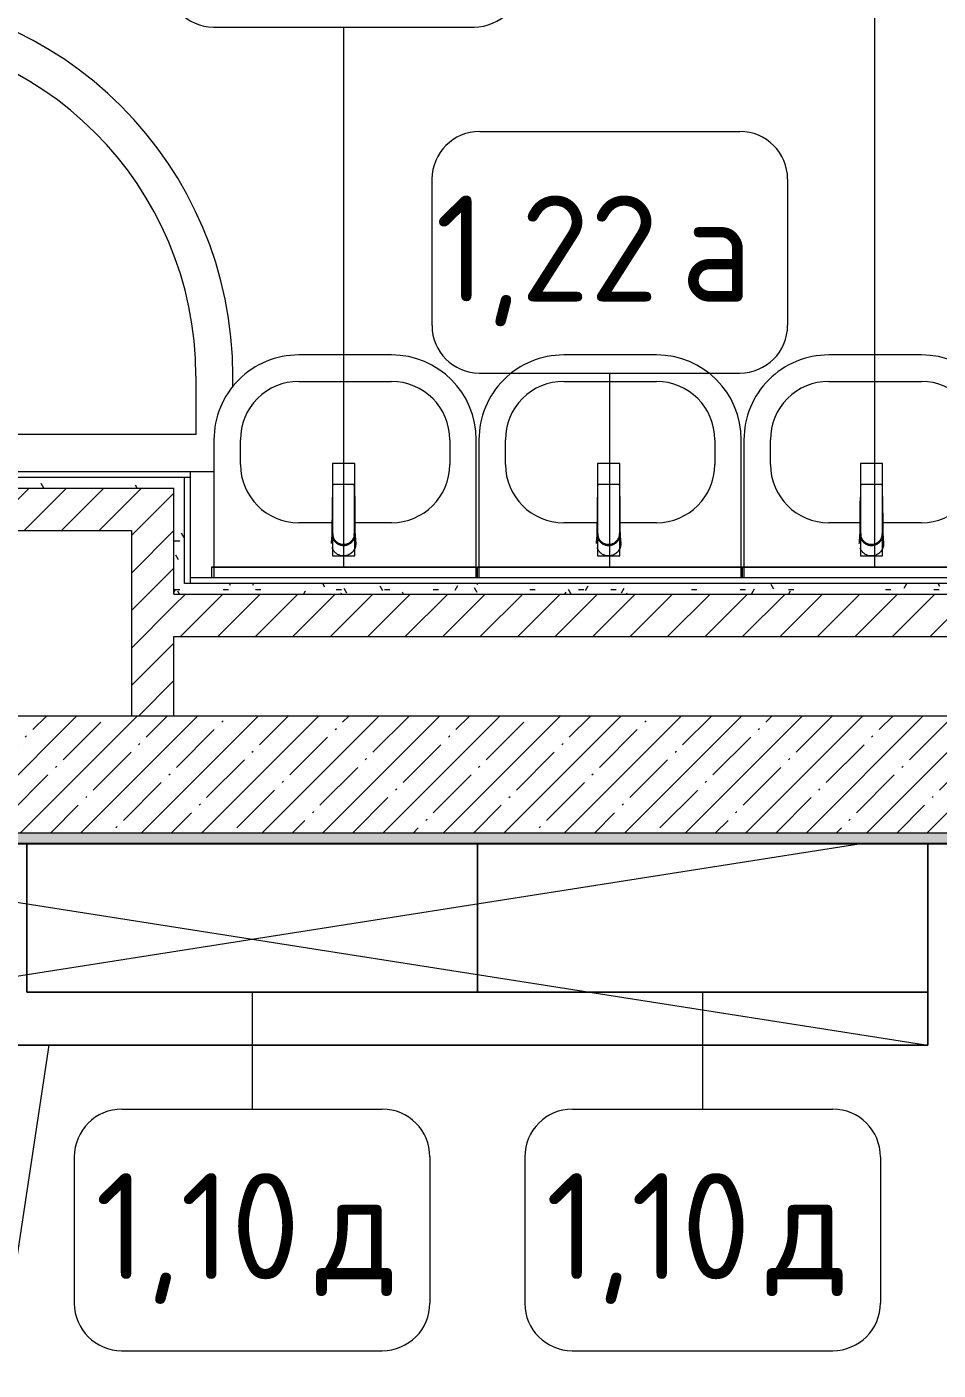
# Model space of a CAD drawing. Header units: millimetres. Extents: x 957 to 67880, y -2706 to 27400.
# Drawn here: x 37533 to 39253, y 4166 to 6700 of the extents above; entities that cross this region are included whole.
import ezdxf

# ---------------------------------------------------------------- set-up
doc = ezdxf.new("R2010")
doc.units = ezdxf.units.MM
for name, color, linetype, lineweight in [('0-1', 7, 'Continuous', 9), ('A-WALL', 7, 'Continuous', 9), ('I-FURN-IDEN', 7, 'Continuous', 9), ('I-WALL', 7, 'Continuous', 9)]:
    doc.layers.add(name, color=color, linetype=linetype, lineweight=lineweight)
for name, color, linetype, lineweight, true_color in [('A-WALL-1', 9, 'Continuous', 9, 0x808080), ('A-WALL-FNSH-1', 9, 'Continuous', 9, 0x808080), ('I-FURN-1', 9, 'Continuous', 9, 0x808080), ('P-SANR-FIXT-1', 9, 'Continuous', 13, 0x808080)]:
    doc.layers.add(name, color=color, linetype=linetype, lineweight=lineweight, true_color=true_color)
doc.styles.add('GOST Common_4', font='GOST_Common.ttf', dxfattribs={"height": 200})
pattern_1 = [(45, (-57529.54, 0), (-35.35534, 35.35534), [])]
pattern_2 = [(0, (-57529.542, 0), (121.92, 30.48), [10.058, -81.382, 10.058, -81.382, -487.68]), (0, (-57529.542, 0), (121.92, 30.48), [-182.88, 10.058, -172.822, 10.058, -81.382, -213.36]), (0, (-57529.542, 0), (121.92, 30.48), [-457.2, 10.058, -50.902, 10.058, -142.342]), (120, (-57483.822, 15.24), (-87.356454, 90.345817), [10.058, -81.382, 10.058, -81.382, -487.68]), (120, (-57483.822, 15.24), (-87.356454, 90.345817), [-182.88, 10.058, -172.822, 10.058, -81.382, -213.36]), (120, (-57483.822, 15.24), (-87.356454, 90.345817), [-457.2, 10.058, -50.902, 10.058, -142.342]), (240, (-57468.582, 76.2), (-34.563546, -120.825817), [10.058, -81.382, 10.058, -81.382, -487.68]), (240, (-57468.582, 76.2), (-34.563546, -120.825817), [-182.88, 10.058, -172.822, 10.058, -81.382, -213.36]), (240, (-57468.582, 76.2), (-34.563546, -120.825817), [-457.2, 10.058, -50.902, 10.058, -142.342])]

# ---------------------------------------------------------------- blocks, each defined once
blk = doc.blocks.new('Шкаф параметрический - 1_33-25588469-План расстановки мебели и оборудования 3 этажа в осях 23-33')
at = {"layer": 'I-FURN-1'}
for p, q in [((0, 380.8), (0, 100)), ((0, 100), (0, 380.8)), ((122.3, 380.8), (1912.5, 100)), ((637.5, 100), (2427.7, 380.8)), ((2550, 100), (2550, 380.8)), ((2550, 380.8), (2550, 100)), ((0, 0), (637.5, 100)), ((0, 100), (0, 0)), ((0, 0), (0, 100)), ((1912.5, 100), (2550, 0)), ((2550, 0), (2550, 100)), ((2550, 100), (2550, 0)), ((0, 0), (2550, 0)), ((2550, 0), (0, 0))]:
    blk.add_line(p, q, dxfattribs=at)
blk = doc.blocks.new('зеркало круглое500д - 1_22а зеркало круглое d500-V173-План расстановки мебели и оборудования 3 этажа в осях 23-33')
at = {"layer": 'I-FURN-1'}
for p, q in [((-250, 0), (-250, -20)), ((-250, -20), (250, -20)), ((250, -20), (-250, -20)), ((250, -20), (250, 0))]:
    blk.add_line(p, q, dxfattribs=at)
blk = doc.blocks.new('зеркало круглое500д - 1_22а зеркало круглое d500-V174-План расстановки мебели и оборудования 3 этажа в осях 23-33')
at = {"layer": 'I-FURN-1'}
for p, q in [((-250, 0), (-250, -20)), ((-250, -20), (250, -20)), ((250, -20), (-250, -20)), ((250, -20), (250, 0))]:
    blk.add_line(p, q, dxfattribs=at)
blk = doc.blocks.new('поддон угловой - 900х900-30799906-План расстановки мебели и оборудования 3 этажа в осях 23-33')
at = {"layer": 'P-SANR-FIXT-1'}
for p, q in [((-270, 450), (-450, 450)), ((-450, 450), (-450, -449.9)), ((-380, 115.7), (-380, 380)), ((-380, 380), (-270, 380)), ((-380, 45), (-380, 68.7)), ((-380, -380), (-380, -177)), ((380, -270), (380, -380)), ((450, -291), (450, -270)), ((380, -380), (-380, -380)), ((369.3, -450), (414.1, -450))]:
    blk.add_line(p, q, dxfattribs=at)
for centre, radius, start, end in [((-270, -270), 720, 360, 90), ((-270, -270), 650, 0, 90), ((-290, -290), 25, 90, 270), ((-290, -290), 25, 270, 90)]:
    blk.add_arc(centre, radius, start, end, dxfattribs=at)
blk = doc.blocks.new('Раковина Roca Debba 50x42 - гибкая подводка_ 640х550х165 PN6_3_ ХВ_ГВ накидная гайка BP DN15_ К-гл_кон_ П DN 50-V202-План расстановки мебели и оборудования 3 этажа в осях 23-33')
at = {"layer": 'P-SANR-FIXT-1'}
for p, q in [((-255, 0), (-255, -20)), ((240, -20), (240, 0)), ((-255, -20), (-255, -260)), ((240, -260), (240, -20)), ((-95, -103.6), (-21.6, -103.6)), ((20.4, -103.6), (80, -103.6)), ((-205, -260), (-205, -213.6)), ((190, -213.6), (190, -260)), ((80, -370), (-95, -370)), ((-95, -420), (80, -420))]:
    blk.add_line(p, q, dxfattribs=at)
for centre, radius, start, end in [((-95, -213.6), 110, 90, 180), ((80, -213.6), 110, 0, 90), ((-95, -260), 160, 180, 270), ((-95, -260), 110, 180, 270), ((80, -260), 160, 270, 0), ((80, -260), 110, 270, 0)]:
    blk.add_arc(centre, radius, start, end, dxfattribs=at)
blk = doc.blocks.new('Раковина Roca Debba 50x42 - гибкая подводка_ 640х550х165 PN6_3_ ХВ_ГВ накидная гайка BP DN15_ К-гл_кон_ П DN 50-31401036-План расстановки мебели и оборудования 3 этажа в осях 23-33')
at = {"layer": 'P-SANR-FIXT-1'}
for p, q in [((-255, 0), (-255, -20)), ((240, -20), (240, 0)), ((-255, -20), (-255, -260)), ((240, -260), (240, -20)), ((-95, -103.6), (-25.6, -103.6)), ((16.4, -103.6), (80, -103.6)), ((-205, -260), (-205, -213.6)), ((190, -213.6), (190, -260)), ((80, -370), (-95, -370)), ((-95, -420), (80, -420))]:
    blk.add_line(p, q, dxfattribs=at)
for centre, radius, start, end in [((-95, -213.6), 110, 90, 180), ((80, -213.6), 110, 0, 90), ((-95, -260), 160, 180, 270), ((-95, -260), 110, 180, 270), ((80, -260), 160, 270, 0), ((80, -260), 110, 270, 0)]:
    blk.add_arc(centre, radius, start, end, dxfattribs=at)
blk = doc.blocks.new('Раковина Roca Debba 50x42 - гибкая подводка_ 640х550х165 PN6_3_ ХВ_ГВ накидная гайка BP DN15_ К-гл_кон_ П DN 50-V203-План расстановки мебели и оборудования 3 этажа в осях 23-33')
at = {"layer": 'P-SANR-FIXT-1'}
for p, q in [((240, -20), (240, 0)), ((-255, -0.7), (-255, -20)), ((-255, -20), (-255, -260)), ((240, -260), (240, -20)), ((-95, -103.6), (-25.6, -103.6)), ((16.4, -103.6), (80, -103.6)), ((-205, -260), (-205, -213.6)), ((190, -213.6), (190, -260)), ((80, -370), (-95, -370)), ((-95, -420), (80, -420))]:
    blk.add_line(p, q, dxfattribs=at)
for centre, radius, start, end in [((-95, -213.6), 110, 90, 180), ((80, -213.6), 110, 0, 90), ((-95, -260), 160, 180, 270), ((-95, -260), 110, 180, 270), ((80, -260), 160, 270, 0), ((80, -260), 110, 270, 0)]:
    blk.add_arc(centre, radius, start, end, dxfattribs=at)
blk = doc.blocks.new('смеситель для раковины - Default-V206-План расстановки мебели и оборудования 3 этажа в осях 23-33')
at = {"layer": '0-1'}
for p, q in [((21, 151.6), (-21, 151.6)), ((20.3, 111.8), (-20.3, 111.8)), ((-22.8, 2.9), (-21.7, 15.4)), ((-20.7, 17.2), (-20.7, 16.7)), ((-20.3, 19.4), (-20.3, 15.8)), ((20.3, 15.8), (20.3, 19.4)), ((20.8, 16.7), (20.8, 17.2))]:
    blk.add_line(p, q, dxfattribs=at)
at = {"layer": '0-1', "flags": 128}
for points in [[(-21, 151.3), (-21, 147.9), (-21, 145.7), (-21, 145.2), (-21, 144.9), (-21, 144.8), (-21, 144.7), (-21, 144.7)], [(21, 89.1), (21, 88.6), (21, 88.3), (21, 88.3)], [(21.7, 15.4), (22.3, 8.3), (22.8, 2.9)]]:
    blk.add_lwpolyline(points, dxfattribs=at)
at = {"layer": 'P-SANR-FIXT-1'}
for p, q in [((21, 151.6), (-21, 151.6)), ((-21, 151.6), (-21, -23)), ((21, -23), (21, 151.6)), ((-20.3, 111.8), (-20.3, 111.8)), ((-20.3, 111.8), (-20.3, 109.7)), ((20.3, 109.7), (20.3, 111.8)), ((20.3, 111.8), (20.3, 111.8)), ((-21, -23), (21, -23))]:
    blk.add_line(p, q, dxfattribs=at)
at = {"layer": 'P-SANR-FIXT-1', "flags": 128}
for points in [[(-21, 144), (-21, 91), (-21, 37.9)], [(21, 37.9), (21, 91), (21, 144)], [(-20.3, 19.4), (-20.3, 60.2), (-20.3, 109.7)], [(20.3, 109.7), (20.3, 60.2), (20.3, 19.4)], [(21, 17.1), (21, 22.3), (21, 27.5), (21, 32.7), (21, 37.9)], [(-20.3, 15.8), (-20.3, 17.1), (-20.3, 18.4)], [(20.3, 18.4), (20.3, 17.1), (20.3, 15.8)], [(21, 15.1), (21, 15.6), (21, 16.1), (21, 16.6), (21, 17.1)], [(22.9, -1.8), (22.4, 2.9), (22, 7.6), (21.5, 12.3), (21.1, 17.1)], [(21.1, 17.1), (21.5, 12.3), (22, 7.6), (22.4, 2.9), (22.9, -1.8)]]:
    blk.add_lwpolyline(points, dxfattribs=at)
at = {"layer": 'P-SANR-FIXT-1'}
for centre, major_axis, ratio, start_param, end_param in [((-9809.3, 72.1), (-9788.3, 0.5), 0.986286, 3.135948, 3.138103), ((0, 17.2), (20.8, 0), 0.98634, 3.060685, 3.141593), ((0, 17.2), (20.8, 0), 0.98634, 3.141593, 3.395551), ((0, 17.2), (20.8, 0), 0.98634, 3.707105, 3.769911), ((0, 17.2), (20.8, 0), 0.98634, 5.654867, 5.717635), ((0, 17.2), (-20.8, 0), 0.98634, 2.887544, 3.141593), ((0, 17.2), (20.8, 0), 0.98634, 0, 0.080911), ((0, 17.2), (20.8, 0), 0.98634, 4.154533, 5.270098)]:
    blk.add_ellipse(centre, major_axis=major_axis, ratio=ratio, start_param=start_param, end_param=end_param, dxfattribs=at)
for points, knots in [([(-21, 151.6), (-21, 151.7), (-21, 151.5), (-21, 150.5), (-21, 148.7), (-21, 146.9), (-21, 145.2), (-21, 144.4), (-21, 144)], [0.4444444, 0.4444444, 0.4444444, 0.4444444, 0.5555556, 0.6666667, 0.7777778, 0.8888889, 0.9444444, 1, 1, 1, 1]), ([(21, 144), (21, 144.4), (21, 145.2), (21, 146.9), (21, 148.7), (21, 150.5), (21, 151.5), (21, 151.7), (21, 151.6)], [0, 0, 0, 0, 0.0555556, 0.1111111, 0.2222222, 0.3333333, 0.4444444, 0.5555556, 0.5555556, 0.5555556, 0.5555556]), ([(-21.8, 13.9), (-21.8, 14.6), (-21.7, 16.1), (-21.6, 18.9), (-21.5, 22.1), (-21.5, 25.2), (-21.4, 27.9), (-21.4, 30), (-21.4, 31.8), (-21.3, 33.4), (-21.3, 34.5), (-21.3, 35.6), (-21.3, 37), (-21.3, 38.7), (-21.2, 41), (-21.2, 44.2), (-21.2, 48.8), (-21.1, 54.3), (-21.1, 59.3), (-21.1, 63.2), (-21.1, 66.1), (-21.1, 68.8), (-21.1, 72.5), (-21, 78.9), (-21, 84.5), (-21, 88.1)], [0, 0, 0, 0, 0.083333, 0.166667, 0.25, 0.333333, 0.375, 0.416667, 0.458333, 0.479167, 0.5, 0.520833, 0.541667, 0.583333, 0.625, 0.666667, 0.708333, 0.75, 0.791667, 0.8125, 0.833333, 0.854167, 0.875, 0.916667, 1, 1, 1, 1]), ([(21, 88.1), (21, 84.5), (21, 78.9), (21.1, 72.5), (21.1, 68.8), (21.1, 66.1), (21.1, 63.2), (21.1, 59.3), (21.2, 54.3), (21.2, 48.8), (21.2, 44.2), (21.3, 41), (21.3, 38.7), (21.3, 37), (21.3, 35.6), (21.3, 34.5), (21.3, 33.4), (21.4, 31.8), (21.4, 30), (21.4, 27.9), (21.5, 25.2), (21.5, 22.1), (21.6, 18.9), (21.7, 16.1), (21.8, 14.6), (21.8, 13.9)], [0, 0, 0, 0, 0.083333, 0.125, 0.145833, 0.166667, 0.1875, 0.208333, 0.25, 0.291667, 0.333333, 0.375, 0.416667, 0.458333, 0.479167, 0.5, 0.520833, 0.541667, 0.583333, 0.625, 0.666667, 0.75, 0.833333, 0.916667, 1, 1, 1, 1]), ([(-21.1, 17.1), (-21.2, 16.5), (-21.3, 15.4), (-21.5, 13.7), (-21.6, 11.8), (-21.9, 9.3), (-22.1, 7.6), (-22.4, 5.3), (-22.6, 3), (-22.8, 1.4), (-22.9, 0.3)], [0, 0, 0, 0, 0.1, 0.2, 0.3, 0.4, 0.6, 0.7, 0.8, 1, 1, 1, 1]), ([(-22.6, 3.6), (-22.6, 3.8), (-22.5, 4.4), (-22.4, 5.5), (-22.3, 6.9), (-22.2, 8.4), (-22, 10.9), (-21.9, 12.9), (-21.8, 13.9)], [0.3178487, 0.3178487, 0.3178487, 0.3178487, 0.375, 0.5, 0.625, 0.75, 0.875, 1, 1, 1, 1]), ([(21, 15.1), (20.9, 14), (20.5, 11.7), (19.3, 8.5), (17.6, 5.5), (14.8, 1.9), (11.1, -0.9), (6.8, -2.8), (3.4, -3.6), (0, -3.8), (-4.5, -3.5), (-10.1, -1.7), (-14.7, 1.9), (-17.6, 5.5), (-19.3, 8.4), (-20.5, 11.7), (-20.9, 13.9), (-21, 15)], [0, 0, 0, 0, 0.055556, 0.111111, 0.166667, 0.222222, 0.333333, 0.388889, 0.444444, 0.5, 0.555556, 0.666667, 0.777778, 0.833333, 0.888889, 0.944444, 1, 1, 1, 1]), ([(20.3, 19.4), (20.3, 18.2), (20.2, 15.9), (19.3, 12.3), (18, 9.6), (16.8, 7.5), (15.7, 6), (14.5, 4.7), (12.8, 3), (10.4, 1.2), (7.1, -0.4), (2.4, -1.7), (-2.5, -1.7), (-7.1, -0.4), (-10.9, 1.5), (-13.6, 3.7), (-15.4, 5.7), (-16.5, 7.1), (-17.7, 9), (-18.9, 11.5), (-20, 15), (-20.3, 17.7), (-20.3, 19.4)], [0, 0, 0, 0, 0.055556, 0.111111, 0.166667, 0.194444, 0.222222, 0.25, 0.277778, 0.333333, 0.388889, 0.444444, 0.555556, 0.611111, 0.666667, 0.75, 0.770833, 0.791667, 0.833333, 0.875, 0.916667, 1, 1, 1, 1]), ([(20.3, 15.8), (20.3, 13.7), (19.8, 10.7), (17.9, 6.9), (16.3, 4.7), (14.8, 3.1), (13, 1.5), (11.1, 0.2), (9, -0.8), (7.3, -1.5), (5.5, -2), (3.6, -2.4), (1.4, -2.7), (-0.9, -2.7), (-3.3, -2.5), (-5.5, -2), (-7.7, -1.3), (-9.8, -0.4), (-11.7, 0.6), (-13.5, 1.9), (-15.1, 3.4), (-16.9, 5.4), (-19.5, 9.5), (-20.3, 13.2), (-20.3, 15.8)], [0, 0, 0, 0, 0.111111, 0.166667, 0.222222, 0.25, 0.277778, 0.333333, 0.361111, 0.388889, 0.416667, 0.444444, 0.479167, 0.513889, 0.548611, 0.583333, 0.618056, 0.652778, 0.6875, 0.722222, 0.756944, 0.791667, 0.861111, 1, 1, 1, 1]), ([(21.1, 19.2), (21.3, 18.6), (21.7, 16.8), (21.8, 15.1), (21.8, 13.9)], [0.8206896, 0.8206896, 0.8206896, 0.8206896, 0.8888889, 1, 1, 1, 1]), ([(21.1, 17.1), (21.1, 16.7), (21.2, 16), (21.3, 15), (21.4, 13.9), (21.6, 12.5), (21.8, 10.8), (22, 8.7), (22.2, 6.9), (22.4, 5.5), (22.5, 4.5), (22.6, 3.4), (22.7, 2.4), (22.8, 1.5), (22.9, 0.8), (22.9, 0.4), (22.9, 0.3)], [0, 0, 0, 0, 0.0625, 0.125, 0.1875, 0.25, 0.375, 0.5, 0.625, 0.6875, 0.75, 0.8125, 0.875, 0.9375, 0.96875, 1, 1, 1, 1]), ([(21.8, 13.9), (21.8, 13.3), (21.9, 11.9), (22, 10), (22.2, 8.4), (22.2, 7.3), (22.3, 6.4), (22.4, 5.2), (22.6, 3.7), (22.8, 2), (22.9, 0.8), (22.9, 0.3)], [0, 0, 0, 0, 0.083333, 0.166667, 0.25, 0.333333, 0.416667, 0.5, 0.666667, 0.833333, 1, 1, 1, 1]), ([(22.1, 7), (22.2, 6.5), (22.8, 4.3), (23, 2), (22.9, 0.3)], [0.8, 0.8, 0.8, 0.8, 0.85, 1, 1, 1, 1]), ([(22.9, -1.8), (22.6, -4.5), (21.7, -8.2), (19.1, -12.8), (16.7, -15.9), (13.7, -18.5), (10.4, -20.6), (6.8, -22.1), (3.4, -22.8), (0.5, -23), (-2.9, -22.9), (-6.8, -22.1), (-10.7, -20.5), (-13.4, -18.7), (-15.3, -17.2), (-17, -15.4), (-19, -12.9), (-20.6, -10.1), (-21.5, -8), (-21.7, -7.4)], [0, 0, 0, 0, 0.1111111, 0.1666667, 0.2222222, 0.2777778, 0.3333333, 0.3888889, 0.4444444, 0.4791667, 0.5138889, 0.5833333, 0.6527778, 0.6875, 0.7222222, 0.7569444, 0.7916667, 0.8611111, 0.8888889, 0.8888889, 0.8888889, 0.8888889])]:
    blk.add_open_spline(points, degree=3, knots=knots, dxfattribs=at)
for points in [[(21, 37.9), (21, 36.1), (21, 32.7), (21.1, 27.5), (21.1, 22.3), (21.1, 18.8), (21.1, 17.1)], [(-22.9, 0.3), (-23, 2.1), (-22.8, 3.8), (-22.4, 5.5)], [(-21.8, 13.9), (-21.8, 15.7), (-21.5, 17.5), (-21.1, 19.2)], [(-21.1, 17.1), (-21.1, 16.7), (-21.1, 16), (-21, 15.3), (-21, 15)], [(21.1, 17.1), (21.1, 16.7), (21.1, 16.1), (21, 15.4), (21, 15.1)], [(22.9, 0.3), (22.8, 1.7), (22.5, 4.5), (22, 8.7), (21.5, 12.9), (21.2, 15.7), (21.1, 17.1)], [(22.9, 0.3), (22.9, -0.1), (22.9, -0.4), (22.9, -0.8)]]:
    blk.add_open_spline(points, degree=3, dxfattribs=at)
blk = doc.blocks.new('смеситель для раковины - Default-V207-План расстановки мебели и оборудования 3 этажа в осях 23-33')
at = {"layer": '0-1'}
for p, q in [((21, 151.6), (-21, 151.6)), ((20.3, 111.8), (-20.3, 111.8)), ((-22.8, 2.9), (-21.7, 15.4)), ((-20.7, 17.2), (-20.7, 16.7)), ((-20.3, 19.4), (-20.3, 15.8)), ((20.3, 15.8), (20.3, 19.4)), ((20.8, 16.7), (20.8, 17.2))]:
    blk.add_line(p, q, dxfattribs=at)
at = {"layer": '0-1', "flags": 128}
for points in [[(-21, 151.3), (-21, 147.9), (-21, 145.7), (-21, 145.2), (-21, 144.9), (-21, 144.8), (-21, 144.7), (-21, 144.7)], [(21, 89.1), (21, 88.6), (21, 88.3), (21, 88.3)], [(21.7, 15.4), (22.3, 8.3), (22.8, 2.9)]]:
    blk.add_lwpolyline(points, dxfattribs=at)
at = {"layer": 'P-SANR-FIXT-1'}
for p, q in [((21, 151.6), (-21, 151.6)), ((-21, 151.6), (-21, -23)), ((21, -23), (21, 151.6)), ((-20.3, 111.8), (-20.3, 111.8)), ((-20.3, 111.8), (-20.3, 109.7)), ((20.3, 109.7), (20.3, 111.8)), ((20.3, 111.8), (20.3, 111.8)), ((-20, 37.9), (-21, 37.9)), ((-21, -23), (21, -23))]:
    blk.add_line(p, q, dxfattribs=at)
at = {"layer": 'P-SANR-FIXT-1', "flags": 128}
for points in [[(-21, 144), (-21, 91), (-21, 37.9)], [(21, 37.9), (21, 91), (21, 144)], [(-20.3, 19.4), (-20.3, 60.2), (-20.3, 109.7)], [(20.3, 109.7), (20.3, 60.2), (20.3, 19.4)], [(21, 17.1), (21, 22.3), (21, 27.5), (21, 32.7), (21, 37.9)], [(-20.3, 15.8), (-20.3, 17.1), (-20.3, 18.4)], [(20.3, 18.4), (20.3, 17.1), (20.3, 15.8)], [(21, 15.1), (21, 15.6), (21, 16.1), (21, 16.6), (21, 17.1)], [(22.9, -1.8), (22.4, 2.9), (22, 7.6), (21.5, 12.3), (21.1, 17.1)], [(21.1, 17.1), (21.5, 12.3), (22, 7.6), (22.4, 2.9), (22.9, -1.8)]]:
    blk.add_lwpolyline(points, dxfattribs=at)
at = {"layer": 'P-SANR-FIXT-1'}
for centre, major_axis, ratio, start_param, end_param in [((-9809.3, 72.1), (-9788.3, 0.5), 0.986286, 3.135948, 3.138103), ((0, 17.2), (20.8, 0), 0.98634, 3.060685, 3.141593), ((0, 17.2), (20.8, 0), 0.98634, 3.141593, 3.395551), ((0, 17.2), (20.8, 0), 0.98634, 3.707105, 3.769911), ((0, 17.2), (20.8, 0), 0.98634, 5.654867, 5.717635), ((0, 17.2), (-20.8, 0), 0.98634, 2.887544, 3.141593), ((0, 17.2), (20.8, 0), 0.98634, 0, 0.080911), ((0, 17.2), (20.8, 0), 0.98634, 4.154533, 5.270098)]:
    blk.add_ellipse(centre, major_axis=major_axis, ratio=ratio, start_param=start_param, end_param=end_param, dxfattribs=at)
for points, knots in [([(-21, 151.6), (-21, 151.7), (-21, 151.5), (-21, 150.5), (-21, 148.7), (-21, 146.9), (-21, 145.2), (-21, 144.4), (-21, 144)], [0.4444444, 0.4444444, 0.4444444, 0.4444444, 0.5555556, 0.6666667, 0.7777778, 0.8888889, 0.9444444, 1, 1, 1, 1]), ([(21, 144), (21, 144.4), (21, 145.2), (21, 146.9), (21, 148.7), (21, 150.5), (21, 151.5), (21, 151.7), (21, 151.6)], [0, 0, 0, 0, 0.0555556, 0.1111111, 0.2222222, 0.3333333, 0.4444444, 0.5555556, 0.5555556, 0.5555556, 0.5555556]), ([(-21.8, 13.9), (-21.8, 14.6), (-21.7, 16.1), (-21.6, 18.9), (-21.5, 22.1), (-21.5, 25.2), (-21.4, 27.9), (-21.4, 30), (-21.4, 31.8), (-21.3, 33.4), (-21.3, 34.5), (-21.3, 35.6), (-21.3, 37), (-21.3, 38.7), (-21.2, 41), (-21.2, 44.2), (-21.2, 48.8), (-21.1, 54.3), (-21.1, 59.3), (-21.1, 63.2), (-21.1, 66.1), (-21.1, 68.8), (-21.1, 72.5), (-21, 78.9), (-21, 84.5), (-21, 88.1)], [0, 0, 0, 0, 0.083333, 0.166667, 0.25, 0.333333, 0.375, 0.416667, 0.458333, 0.479167, 0.5, 0.520833, 0.541667, 0.583333, 0.625, 0.666667, 0.708333, 0.75, 0.791667, 0.8125, 0.833333, 0.854167, 0.875, 0.916667, 1, 1, 1, 1]), ([(21, 88.1), (21, 84.5), (21, 78.9), (21.1, 72.5), (21.1, 68.8), (21.1, 66.1), (21.1, 63.2), (21.1, 59.3), (21.2, 54.3), (21.2, 48.8), (21.2, 44.2), (21.3, 41), (21.3, 38.7), (21.3, 37), (21.3, 35.6), (21.3, 34.5), (21.3, 33.4), (21.4, 31.8), (21.4, 30), (21.4, 27.9), (21.5, 25.2), (21.5, 22.1), (21.6, 18.9), (21.7, 16.1), (21.8, 14.6), (21.8, 13.9)], [0, 0, 0, 0, 0.083333, 0.125, 0.145833, 0.166667, 0.1875, 0.208333, 0.25, 0.291667, 0.333333, 0.375, 0.416667, 0.458333, 0.479167, 0.5, 0.520833, 0.541667, 0.583333, 0.625, 0.666667, 0.75, 0.833333, 0.916667, 1, 1, 1, 1]), ([(-21.1, 17.1), (-21.2, 16.5), (-21.3, 15.4), (-21.5, 13.7), (-21.6, 11.8), (-21.9, 9.3), (-22.1, 7.6), (-22.4, 5.3), (-22.6, 3), (-22.8, 1.4), (-22.9, 0.3)], [0, 0, 0, 0, 0.1, 0.2, 0.3, 0.4, 0.6, 0.7, 0.8, 1, 1, 1, 1]), ([(-22.6, 3.6), (-22.6, 3.8), (-22.5, 4.4), (-22.4, 5.5), (-22.3, 6.9), (-22.2, 8.4), (-22, 10.9), (-21.9, 12.9), (-21.8, 13.9)], [0.3178487, 0.3178487, 0.3178487, 0.3178487, 0.375, 0.5, 0.625, 0.75, 0.875, 1, 1, 1, 1]), ([(21, 15.1), (20.9, 14), (20.5, 11.7), (19.3, 8.5), (17.6, 5.5), (14.8, 1.9), (11.1, -0.9), (6.8, -2.8), (3.4, -3.6), (0, -3.8), (-4.5, -3.5), (-10.1, -1.7), (-14.7, 1.9), (-17.6, 5.5), (-19.3, 8.4), (-20.5, 11.7), (-20.9, 13.9), (-21, 15)], [0, 0, 0, 0, 0.055556, 0.111111, 0.166667, 0.222222, 0.333333, 0.388889, 0.444444, 0.5, 0.555556, 0.666667, 0.777778, 0.833333, 0.888889, 0.944444, 1, 1, 1, 1]), ([(20.3, 19.4), (20.3, 18.2), (20.2, 15.9), (19.3, 12.3), (18, 9.6), (16.8, 7.5), (15.7, 6), (14.5, 4.7), (12.8, 3), (10.4, 1.2), (7.1, -0.4), (2.4, -1.7), (-2.5, -1.7), (-7.1, -0.4), (-10.9, 1.5), (-13.6, 3.7), (-15.4, 5.7), (-16.5, 7.1), (-17.7, 9), (-18.9, 11.5), (-20, 15), (-20.3, 17.7), (-20.3, 19.4)], [0, 0, 0, 0, 0.055556, 0.111111, 0.166667, 0.194444, 0.222222, 0.25, 0.277778, 0.333333, 0.388889, 0.444444, 0.555556, 0.611111, 0.666667, 0.75, 0.770833, 0.791667, 0.833333, 0.875, 0.916667, 1, 1, 1, 1]), ([(20.3, 15.8), (20.3, 13.7), (19.8, 10.7), (17.9, 6.9), (16.3, 4.7), (14.8, 3.1), (13, 1.5), (11.1, 0.2), (9, -0.8), (7.3, -1.5), (5.5, -2), (3.6, -2.4), (1.4, -2.7), (-0.9, -2.7), (-3.3, -2.5), (-5.5, -2), (-7.7, -1.3), (-9.8, -0.4), (-11.7, 0.6), (-13.5, 1.9), (-15.1, 3.4), (-16.9, 5.4), (-19.5, 9.5), (-20.3, 13.2), (-20.3, 15.8)], [0, 0, 0, 0, 0.111111, 0.166667, 0.222222, 0.25, 0.277778, 0.333333, 0.361111, 0.388889, 0.416667, 0.444444, 0.479167, 0.513889, 0.548611, 0.583333, 0.618056, 0.652778, 0.6875, 0.722222, 0.756944, 0.791667, 0.861111, 1, 1, 1, 1]), ([(21.1, 19.2), (21.3, 18.6), (21.7, 16.8), (21.8, 15.1), (21.8, 13.9)], [0.8206896, 0.8206896, 0.8206896, 0.8206896, 0.8888889, 1, 1, 1, 1]), ([(21.1, 17.1), (21.1, 16.7), (21.2, 16), (21.3, 15), (21.4, 13.9), (21.6, 12.5), (21.8, 10.8), (22, 8.7), (22.2, 6.9), (22.4, 5.5), (22.5, 4.5), (22.6, 3.4), (22.7, 2.4), (22.8, 1.5), (22.9, 0.8), (22.9, 0.4), (22.9, 0.3)], [0, 0, 0, 0, 0.0625, 0.125, 0.1875, 0.25, 0.375, 0.5, 0.625, 0.6875, 0.75, 0.8125, 0.875, 0.9375, 0.96875, 1, 1, 1, 1]), ([(21.8, 13.9), (21.8, 13.3), (21.9, 11.9), (22, 10), (22.2, 8.4), (22.2, 7.3), (22.3, 6.4), (22.4, 5.2), (22.6, 3.7), (22.8, 2), (22.9, 0.8), (22.9, 0.3)], [0, 0, 0, 0, 0.083333, 0.166667, 0.25, 0.333333, 0.416667, 0.5, 0.666667, 0.833333, 1, 1, 1, 1]), ([(22.1, 7), (22.2, 6.5), (22.8, 4.3), (23, 2), (22.9, 0.3)], [0.8, 0.8, 0.8, 0.8, 0.85, 1, 1, 1, 1]), ([(22.9, -1.8), (22.6, -4.5), (21.7, -8.2), (19.1, -12.8), (16.7, -15.9), (13.7, -18.5), (10.4, -20.6), (6.8, -22.1), (3.4, -22.8), (0.5, -23), (-2.9, -22.9), (-6.8, -22.1), (-10.7, -20.5), (-13.4, -18.7), (-15.3, -17.2), (-17, -15.4), (-19, -12.9), (-20.6, -10.1), (-21.5, -8), (-21.7, -7.4)], [0, 0, 0, 0, 0.1111111, 0.1666667, 0.2222222, 0.2777778, 0.3333333, 0.3888889, 0.4444444, 0.4791667, 0.5138889, 0.5833333, 0.6527778, 0.6875, 0.7222222, 0.7569444, 0.7916667, 0.8611111, 0.8888889, 0.8888889, 0.8888889, 0.8888889])]:
    blk.add_open_spline(points, degree=3, knots=knots, dxfattribs=at)
for points in [[(21, 37.9), (21, 36.1), (21, 32.7), (21.1, 27.5), (21.1, 22.3), (21.1, 18.8), (21.1, 17.1)], [(-22.9, 0.3), (-23, 2.1), (-22.8, 3.8), (-22.4, 5.5)], [(-21.8, 13.9), (-21.8, 15.7), (-21.5, 17.5), (-21.1, 19.2)], [(-21.1, 17.1), (-21.1, 16.7), (-21.1, 16), (-21, 15.3), (-21, 15)], [(21.1, 17.1), (21.1, 16.7), (21.1, 16.1), (21, 15.4), (21, 15.1)], [(22.9, 0.3), (22.8, 1.7), (22.5, 4.5), (22, 8.7), (21.5, 12.9), (21.2, 15.7), (21.1, 17.1)], [(22.9, 0.3), (22.9, -0.1), (22.9, -0.4), (22.9, -0.8)]]:
    blk.add_open_spline(points, degree=3, dxfattribs=at)
blk = doc.blocks.new('смеситель для раковины - Default-V208-План расстановки мебели и оборудования 3 этажа в осях 23-33')
at = {"layer": '0-1'}
for p, q in [((21, 151.6), (-21, 151.6)), ((20.3, 111.8), (-20.3, 111.8)), ((-22.8, 2.9), (-21.7, 15.4)), ((-20.7, 17.2), (-20.7, 16.7)), ((-20.3, 19.4), (-20.3, 15.8)), ((20.3, 15.8), (20.3, 19.4)), ((20.8, 16.7), (20.8, 17.2))]:
    blk.add_line(p, q, dxfattribs=at)
at = {"layer": '0-1', "flags": 128}
for points in [[(-21, 151.3), (-21, 147.9), (-21, 145.7), (-21, 145.2), (-21, 144.9), (-21, 144.8), (-21, 144.7), (-21, 144.7)], [(21, 89.1), (21, 88.6), (21, 88.3), (21, 88.3)], [(21.7, 15.4), (22.3, 8.3), (22.8, 2.9)]]:
    blk.add_lwpolyline(points, dxfattribs=at)
at = {"layer": 'P-SANR-FIXT-1'}
for p, q in [((21, 151.6), (-21, 151.6)), ((-21, 151.6), (-21, -23)), ((21, -23), (21, 151.6)), ((-20.3, 111.8), (-20.3, 111.8)), ((-20.3, 111.8), (-20.3, 109.7)), ((20.3, 109.7), (20.3, 111.8)), ((20.3, 111.8), (20.3, 111.8)), ((-21, -23), (21, -23))]:
    blk.add_line(p, q, dxfattribs=at)
at = {"layer": 'P-SANR-FIXT-1', "flags": 128}
for points in [[(-21, 144), (-21, 91), (-21, 37.9)], [(21, 37.9), (21, 91), (21, 144)], [(-20.3, 19.4), (-20.3, 60.2), (-20.3, 109.7)], [(20.3, 109.7), (20.3, 60.2), (20.3, 19.4)], [(21, 17.1), (21, 22.3), (21, 27.5), (21, 32.7), (21, 37.9)], [(-20.3, 15.8), (-20.3, 17.1), (-20.3, 18.4)], [(20.3, 18.4), (20.3, 17.1), (20.3, 15.8)], [(21, 15.1), (21, 15.6), (21, 16.1), (21, 16.6), (21, 17.1)], [(22.9, -1.8), (22.4, 2.9), (22, 7.6), (21.5, 12.3), (21.1, 17.1)], [(21.1, 17.1), (21.5, 12.3), (22, 7.6), (22.4, 2.9), (22.9, -1.8)]]:
    blk.add_lwpolyline(points, dxfattribs=at)
at = {"layer": 'P-SANR-FIXT-1'}
for centre, major_axis, ratio, start_param, end_param in [((-9809.3, 72.1), (-9788.3, 0.5), 0.986286, 3.135948, 3.138103), ((0, 17.2), (20.8, 0), 0.98634, 3.060685, 3.141593), ((0, 17.2), (20.8, 0), 0.98634, 3.141593, 3.395551), ((0, 17.2), (20.8, 0), 0.98634, 3.707105, 3.769911), ((0, 17.2), (20.8, 0), 0.98634, 5.654867, 5.717635), ((0, 17.2), (-20.8, 0), 0.98634, 2.887544, 3.141593), ((0, 17.2), (20.8, 0), 0.98634, 0, 0.080911), ((0, 17.2), (20.8, 0), 0.98634, 4.154533, 5.270098)]:
    blk.add_ellipse(centre, major_axis=major_axis, ratio=ratio, start_param=start_param, end_param=end_param, dxfattribs=at)
for points, knots in [([(-21, 151.6), (-21, 151.7), (-21, 151.5), (-21, 150.5), (-21, 148.7), (-21, 146.9), (-21, 145.2), (-21, 144.4), (-21, 144)], [0.4444444, 0.4444444, 0.4444444, 0.4444444, 0.5555556, 0.6666667, 0.7777778, 0.8888889, 0.9444444, 1, 1, 1, 1]), ([(21, 144), (21, 144.4), (21, 145.2), (21, 146.9), (21, 148.7), (21, 150.5), (21, 151.5), (21, 151.7), (21, 151.6)], [0, 0, 0, 0, 0.0555556, 0.1111111, 0.2222222, 0.3333333, 0.4444444, 0.5555556, 0.5555556, 0.5555556, 0.5555556]), ([(-21.8, 13.9), (-21.8, 14.6), (-21.7, 16.1), (-21.6, 18.9), (-21.5, 22.1), (-21.5, 25.2), (-21.4, 27.9), (-21.4, 30), (-21.4, 31.8), (-21.3, 33.4), (-21.3, 34.5), (-21.3, 35.6), (-21.3, 37), (-21.3, 38.7), (-21.2, 41), (-21.2, 44.2), (-21.2, 48.8), (-21.1, 54.3), (-21.1, 59.3), (-21.1, 63.2), (-21.1, 66.1), (-21.1, 68.8), (-21.1, 72.5), (-21, 78.9), (-21, 84.5), (-21, 88.1)], [0, 0, 0, 0, 0.083333, 0.166667, 0.25, 0.333333, 0.375, 0.416667, 0.458333, 0.479167, 0.5, 0.520833, 0.541667, 0.583333, 0.625, 0.666667, 0.708333, 0.75, 0.791667, 0.8125, 0.833333, 0.854167, 0.875, 0.916667, 1, 1, 1, 1]), ([(21, 88.1), (21, 84.5), (21, 78.9), (21.1, 72.5), (21.1, 68.8), (21.1, 66.1), (21.1, 63.2), (21.1, 59.3), (21.2, 54.3), (21.2, 48.8), (21.2, 44.2), (21.3, 41), (21.3, 38.7), (21.3, 37), (21.3, 35.6), (21.3, 34.5), (21.3, 33.4), (21.4, 31.8), (21.4, 30), (21.4, 27.9), (21.5, 25.2), (21.5, 22.1), (21.6, 18.9), (21.7, 16.1), (21.8, 14.6), (21.8, 13.9)], [0, 0, 0, 0, 0.083333, 0.125, 0.145833, 0.166667, 0.1875, 0.208333, 0.25, 0.291667, 0.333333, 0.375, 0.416667, 0.458333, 0.479167, 0.5, 0.520833, 0.541667, 0.583333, 0.625, 0.666667, 0.75, 0.833333, 0.916667, 1, 1, 1, 1]), ([(-21.1, 17.1), (-21.2, 16.5), (-21.3, 15.4), (-21.5, 13.7), (-21.6, 11.8), (-21.9, 9.3), (-22.1, 7.6), (-22.4, 5.3), (-22.6, 3), (-22.8, 1.4), (-22.9, 0.3)], [0, 0, 0, 0, 0.1, 0.2, 0.3, 0.4, 0.6, 0.7, 0.8, 1, 1, 1, 1]), ([(-22.6, 3.6), (-22.6, 3.8), (-22.5, 4.4), (-22.4, 5.5), (-22.3, 6.9), (-22.2, 8.4), (-22, 10.9), (-21.9, 12.9), (-21.8, 13.9)], [0.3178487, 0.3178487, 0.3178487, 0.3178487, 0.375, 0.5, 0.625, 0.75, 0.875, 1, 1, 1, 1]), ([(21, 15.1), (20.9, 14), (20.5, 11.7), (19.3, 8.5), (17.6, 5.5), (14.8, 1.9), (11.1, -0.9), (6.8, -2.8), (3.4, -3.6), (0, -3.8), (-4.5, -3.5), (-10.1, -1.7), (-14.7, 1.9), (-17.6, 5.5), (-19.3, 8.4), (-20.5, 11.7), (-20.9, 13.9), (-21, 15)], [0, 0, 0, 0, 0.055556, 0.111111, 0.166667, 0.222222, 0.333333, 0.388889, 0.444444, 0.5, 0.555556, 0.666667, 0.777778, 0.833333, 0.888889, 0.944444, 1, 1, 1, 1]), ([(20.3, 19.4), (20.3, 18.2), (20.2, 15.9), (19.3, 12.3), (18, 9.6), (16.8, 7.5), (15.7, 6), (14.5, 4.7), (12.8, 3), (10.4, 1.2), (7.1, -0.4), (2.4, -1.7), (-2.5, -1.7), (-7.1, -0.4), (-10.9, 1.5), (-13.6, 3.7), (-15.4, 5.7), (-16.5, 7.1), (-17.7, 9), (-18.9, 11.5), (-20, 15), (-20.3, 17.7), (-20.3, 19.4)], [0, 0, 0, 0, 0.055556, 0.111111, 0.166667, 0.194444, 0.222222, 0.25, 0.277778, 0.333333, 0.388889, 0.444444, 0.555556, 0.611111, 0.666667, 0.75, 0.770833, 0.791667, 0.833333, 0.875, 0.916667, 1, 1, 1, 1]), ([(20.3, 15.8), (20.3, 13.7), (19.8, 10.7), (17.9, 6.9), (16.3, 4.7), (14.8, 3.1), (13, 1.5), (11.1, 0.2), (9, -0.8), (7.3, -1.5), (5.5, -2), (3.6, -2.4), (1.4, -2.7), (-0.9, -2.7), (-3.3, -2.5), (-5.5, -2), (-7.7, -1.3), (-9.8, -0.4), (-11.7, 0.6), (-13.5, 1.9), (-15.1, 3.4), (-16.9, 5.4), (-19.5, 9.5), (-20.3, 13.2), (-20.3, 15.8)], [0, 0, 0, 0, 0.111111, 0.166667, 0.222222, 0.25, 0.277778, 0.333333, 0.361111, 0.388889, 0.416667, 0.444444, 0.479167, 0.513889, 0.548611, 0.583333, 0.618056, 0.652778, 0.6875, 0.722222, 0.756944, 0.791667, 0.861111, 1, 1, 1, 1]), ([(21.1, 19.2), (21.3, 18.6), (21.7, 16.8), (21.8, 15.1), (21.8, 13.9)], [0.8206896, 0.8206896, 0.8206896, 0.8206896, 0.8888889, 1, 1, 1, 1]), ([(21.1, 17.1), (21.1, 16.7), (21.2, 16), (21.3, 15), (21.4, 13.9), (21.6, 12.5), (21.8, 10.8), (22, 8.7), (22.2, 6.9), (22.4, 5.5), (22.5, 4.5), (22.6, 3.4), (22.7, 2.4), (22.8, 1.5), (22.9, 0.8), (22.9, 0.4), (22.9, 0.3)], [0, 0, 0, 0, 0.0625, 0.125, 0.1875, 0.25, 0.375, 0.5, 0.625, 0.6875, 0.75, 0.8125, 0.875, 0.9375, 0.96875, 1, 1, 1, 1]), ([(21.8, 13.9), (21.8, 13.3), (21.9, 11.9), (22, 10), (22.2, 8.4), (22.2, 7.3), (22.3, 6.4), (22.4, 5.2), (22.6, 3.7), (22.8, 2), (22.9, 0.8), (22.9, 0.3)], [0, 0, 0, 0, 0.083333, 0.166667, 0.25, 0.333333, 0.416667, 0.5, 0.666667, 0.833333, 1, 1, 1, 1]), ([(22.1, 7), (22.2, 6.5), (22.8, 4.3), (23, 2), (22.9, 0.3)], [0.8, 0.8, 0.8, 0.8, 0.85, 1, 1, 1, 1]), ([(2.7, -22.8), (2, -22.9), (0.4, -23), (-2.9, -22.9), (-6.8, -22.1), (-10.7, -20.5), (-13.4, -18.7), (-15.3, -17.2), (-17, -15.4), (-19, -12.9), (-20.6, -10.1), (-21.5, -8), (-21.7, -7.4)], [0.4467381, 0.4467381, 0.4467381, 0.4467381, 0.4791667, 0.5138889, 0.5833333, 0.6527778, 0.6875, 0.7222222, 0.7569444, 0.7916667, 0.8611111, 0.8888889, 0.8888889, 0.8888889, 0.8888889]), ([(22.9, -1.8), (22.6, -4.5), (21.7, -8.2), (19.1, -12.8), (16.7, -15.9), (13.7, -18.5), (10.4, -20.6), (6.8, -22.1), (4.2, -22.6), (2.9, -22.8)], [0, 0, 0, 0, 0.1111111, 0.1666667, 0.2222222, 0.2777778, 0.3333333, 0.3888889, 0.4444444, 0.4444444, 0.4444444, 0.4444444])]:
    blk.add_open_spline(points, degree=3, knots=knots, dxfattribs=at)
for points in [[(21, 37.9), (21, 36.1), (21, 32.7), (21.1, 27.5), (21.1, 22.3), (21.1, 18.8), (21.1, 17.1)], [(-22.9, 0.3), (-23, 2.1), (-22.8, 3.8), (-22.4, 5.5)], [(-21.8, 13.9), (-21.8, 15.7), (-21.5, 17.5), (-21.1, 19.2)], [(-21.1, 17.1), (-21.1, 16.7), (-21.1, 16), (-21, 15.3), (-21, 15)], [(21.1, 17.1), (21.1, 16.7), (21.1, 16.1), (21, 15.4), (21, 15.1)], [(22.9, 0.3), (22.8, 1.7), (22.5, 4.5), (22, 8.7), (21.5, 12.9), (21.2, 15.7), (21.1, 17.1)], [(22.9, 0.3), (22.9, -0.1), (22.9, -0.4), (22.9, -0.8)]]:
    blk.add_open_spline(points, degree=3, dxfattribs=at)
blk = doc.blocks.new('Марка_Мебель - В прямоуг_Balcon_Марка-25523697-План расстановки мебели и оборудования 3 этажа в осях 23-33')
at = {"layer": 'I-FURN-IDEN'}
for p, q in [((-2.455, 2.278), (2.455, 2.278)), ((-3.355, 1.378), (-3.355, -1.384)), ((3.355, 1.378), (3.355, -1.378)), ((-2.461, -2.278), (2.455, -2.278))]:
    blk.add_line(p, q, dxfattribs=at)
for centre, radius, start, end in [((-2.455, 1.378), 0.9, 90, 180), ((2.455, 1.378), 0.9, 0, 90), ((-2.461, -1.384), 0.893, 180, 270), ((2.455, -1.378), 0.9, 270, 0)]:
    blk.add_arc(centre, radius, start, end, dxfattribs=at)

msp = doc.modelspace()

# ---------------------------------------------------------------- hatches: boundary and pattern name
at = {"layer": 'I-WALL'}
h = msp.add_hatch(dxfattribs=at)
h.set_pattern_fill('FP_5', color=256, style=0, pattern_type=2)
h.set_pattern_definition(pattern_1)
h.paths.add_polyline_path([(37730.5, 5750), (37730.5, 5830), (36760.5, 5830), (36760.5, 5750), (37497.3, 5750)])
h = msp.add_hatch(dxfattribs=at)
h.set_pattern_fill('FP_35', color=256, style=0, pattern_type=2)
h.set_pattern_definition(pattern_2)
h.paths.add_polyline_path([(37010.5, 5830), (37830.5, 5830), (37830.5, 5850), (37010.5, 5850)])
h = msp.add_hatch(dxfattribs=at)
h.set_pattern_fill('FP_5', color=256, style=0, pattern_type=2)
h.set_pattern_definition(pattern_1)
h.paths.add_polyline_path([(37810.5, 5400), (37810.5, 5830), (37730.5, 5830), (37730.5, 5400)])
h = msp.add_hatch(dxfattribs=at)
h.set_pattern_fill('FP_35', color=256, style=0, pattern_type=2)
h.set_pattern_definition(pattern_2)
h.paths.add_polyline_path([(37810.5, 5630), (37830.5, 5630), (37830.5, 5830), (37810.5, 5830), (37810.5, 5715.2)])
h = msp.add_hatch(dxfattribs=at)
h.set_pattern_fill('FP_35', color=256, style=0, pattern_type=2)
h.set_pattern_definition(pattern_2)
h.paths.add_polyline_path([(40360.6, 5630), (40410.5, 5630), (40410.5, 5650), (37830.5, 5650), (37830.5, 5630), (40310.5, 5630)])
h = msp.add_hatch(dxfattribs=at)
h.set_pattern_fill('FP_5', color=256, style=0, pattern_type=2)
h.set_pattern_definition(pattern_1)
h.paths.add_polyline_path([(40201.5, 5550), (40310.5, 5550), (40310.5, 5630), (37810.5, 5630), (37810.5, 5550), (40042.4, 5550)])
h = msp.add_hatch(dxfattribs=at)
h.set_pattern_fill('FP_4', color=256, style=0, pattern_type=2)
h.set_pattern_definition([(45, (-57529.54, 0), (-57.024626, 57.024626), []), (45, (-57472.52, 0), (-57.024626, 57.024626), [100.806, -20.161, 3.353, -16.808])])
h.paths.add_polyline_path([(44000.5, 5180), (44080.5, 5180), (44080.5, 5400), (43180.5, 5400), (43180.5, 5180), (43647, 5180)])
h.paths.add_polyline_path([(39724.3, 5180), (42130.5, 5180), (42130.5, 5400), (36680.5, 5400), (36680.5, 5180), (39088, 5180)])
h = msp.add_hatch(dxfattribs=at)
h.set_pattern_fill('FP_35', color=256, style=0, pattern_type=2)
h.set_pattern_definition(pattern_2)
h.paths.add_polyline_path([(44027, 5160), (44080.5, 5160), (44040.5, 5180), (43210.5, 5180), (43210.5, 5172), (43180.5, 5172), (43180.5, 5160), (44000.5, 5160)])
h.paths.add_polyline_path([(37533.2, 5160), (42130.5, 5160), (42130.5, 5172), (42100.5, 5172), (42100.5, 5180), (36660.5, 5180), (36660.5, 5160), (37179.1, 5160)])

# ---------------------------------------------------------------- linework, layer by layer
at = {"layer": 'A-WALL'}
for p, q in [((36990.5, 5830), (37810.5, 5830)), ((37810.5, 5630), (40390.5, 5630)), ((36680.5, 5180), (42100.5, 5180))]:
    msp.add_line(p, q, dxfattribs=at)
at = {"layer": 'A-WALL-1'}
for p, q in [((37810.5, 5630), (37810.5, 5830)), ((37830.5, 5650), (37830.5, 5850)), ((36760.5, 5750), (37730.5, 5750)), ((37730.5, 5750), (37730.5, 5400)), ((37841.5, 5650), (37830.5, 5650)), ((37810.5, 5550), (40310.5, 5550)), ((37810.5, 5400), (37810.5, 5550)), ((40410.5, 5400), (36680.5, 5400)), ((36660.5, 5160), (42130.5, 5160))]:
    msp.add_line(p, q, dxfattribs=at)
at = {"layer": 'A-WALL-FNSH-1'}
msp.add_line((36659.5, 5159), (42130.5, 5159), dxfattribs=at)
at = {"layer": 'I-FURN-1'}
for p, q in [((37533.2, 5160), (37533.2, 4879.2)), ((37533.2, 4879.2), (37533.2, 5160)), ((38383.2, 5160), (38383.2, 4879.2)), ((38383.2, 4879.2), (38383.2, 5160)), ((38383.2, 4879.2), (38383.2, 5160)), ((38383.2, 5160), (38383.2, 4879.2)), ((39233.2, 4879.2), (39233.2, 5160)), ((39233.2, 5160), (39233.2, 4879.2)), ((37533.2, 4879.2), (38383.2, 4879.2)), ((38383.2, 4879.2), (37533.2, 4879.2)), ((38383.2, 4879.2), (39233.2, 4879.2)), ((39233.2, 4879.2), (38383.2, 4879.2))]:
    msp.add_line(p, q, dxfattribs=at)
at = {"layer": 'I-FURN-IDEN'}
for p, q in [((39133.1, 5681), (39133.1, 6763.8)), ((38131.5, 5681), (38131.5, 6699.4)), ((38633.1, 5681), (38633.1, 6046.8)), ((37958.2, 4879.2), (37958.2, 4658.6)), ((38808.2, 4879.2), (38808.2, 4658.6)), ((37574.5, 4779.2), (37476.4, 4129.8)), ((37958.2, 4779.2), (37574.5, 4779.2))]:
    msp.add_line(p, q, dxfattribs=at)
at = {"layer": 'I-WALL'}
for p, q in [((37021.5, 5861), (37841.5, 5861)), ((37841.5, 5861), (37841.5, 5650)), ((37841.5, 5850), (37010.5, 5850)), ((37841.5, 5661), (40421.5, 5661)), ((40421.5, 5650), (37841.5, 5650))]:
    msp.add_line(p, q, dxfattribs=at)

# ---------------------------------------------------------------- block references
at = {"layer": 'I-FURN-1', "rotation": 180}
for name, p in [('зеркало круглое500д - 1_22а зеркало круглое d500-V173-План расстановки мебели и оборудования 3 этажа в осях 23-33', (38131.5, 5661)), ('зеркало круглое500д - 1_22а зеркало круглое d500-V174-План расстановки мебели и оборудования 3 этажа в осях 23-33', (38633.1, 5661)), ('зеркало круглое500д - 1_22а зеркало круглое d500-V174-План расстановки мебели и оборудования 3 этажа в осях 23-33', (39133.1, 5661))]:
    msp.add_blockref(name, p, dxfattribs=at)
at = {"layer": 'I-FURN-1'}
msp.add_blockref('Шкаф параметрический - 1_33-25588469-План расстановки мебели и оборудования 3 этажа в осях 23-33', (36683.2, 4779.2), dxfattribs=at)
at = {"layer": 'I-FURN-IDEN', "xscale": 99.99999999999993, "yscale": 99.99999999999993, "zscale": 99.99999999999993}
for p in [(38131.5, 6927.1), (38633.1, 6274.6), (37958.2, 4430.8), (38808.2, 4430.8)]:
    msp.add_blockref('Марка_Мебель - В прямоуг_Balcon_Марка-25523697-План расстановки мебели и оборудования 3 этажа в осях 23-33', p, dxfattribs=at)
at = {"layer": 'P-SANR-FIXT-1'}
for name, p in [('поддон угловой - 900х900-30799906-План расстановки мебели и оборудования 3 этажа в осях 23-33', (37472.1, 6310.9)), ('смеситель для раковины - Default-V208-План расстановки мебели и оборудования 3 этажа в осях 23-33', (38130.8, 5724.9)), ('смеситель для раковины - Default-V207-План расстановки мебели и оборудования 3 этажа в осях 23-33', (38630.8, 5724.9)), ('смеситель для раковины - Default-V206-План расстановки мебели и оборудования 3 этажа в осях 23-33', (39126.8, 5724.9))]:
    msp.add_blockref(name, p, dxfattribs=at)
at = {"layer": 'P-SANR-FIXT-1', "rotation": 180}
for name, p in [('Раковина Roca Debba 50x42 - гибкая подводка_ 640х550х165 PN6_3_ ХВ_ГВ накидная гайка BP DN15_ К-гл_кон_ П DN 50-V203-План расстановки мебели и оборудования 3 этажа в осях 23-33', (38126.2, 5661)), ('Раковина Roca Debba 50x42 - гибкая подводка_ 640х550х165 PN6_3_ ХВ_ГВ накидная гайка BP DN15_ К-гл_кон_ П DN 50-31401036-План расстановки мебели и оборудования 3 этажа в осях 23-33', (38626.2, 5661)), ('Раковина Roca Debba 50x42 - гибкая подводка_ 640х550х165 PN6_3_ ХВ_ГВ накидная гайка BP DN15_ К-гл_кон_ П DN 50-V202-План расстановки мебели и оборудования 3 этажа в осях 23-33', (39126.2, 5661))]:
    msp.add_blockref(name, p, dxfattribs=at)

# ---------------------------------------------------------------- texts
at = {"layer": 'I-FURN-IDEN', "char_height": 200, "attachment_point": 1, "style": 'GOST Common_4'}
for s, insert, width in [('1,22', (38304.1, 6381.6), 561.181), ('\\fGOST Common|b0|i0|c204|p34|;а', (38767.1, 6381.6), 200.422), ('1,10', (37662.2, 4537.9), 505.063), ('1,10', (38512.2, 4537.9), 505.063), ('\\fGOST Common|b0|i0|c204|p34|;д', (38079, 4537.9), 176.371), ('\\fGOST Common|b0|i0|c204|p34|;д', (38929, 4537.9), 176.371)]:
    msp.add_mtext(s, dxfattribs=dict(at, insert=insert, width=width))

doc.saveas('drawing.dxf')
